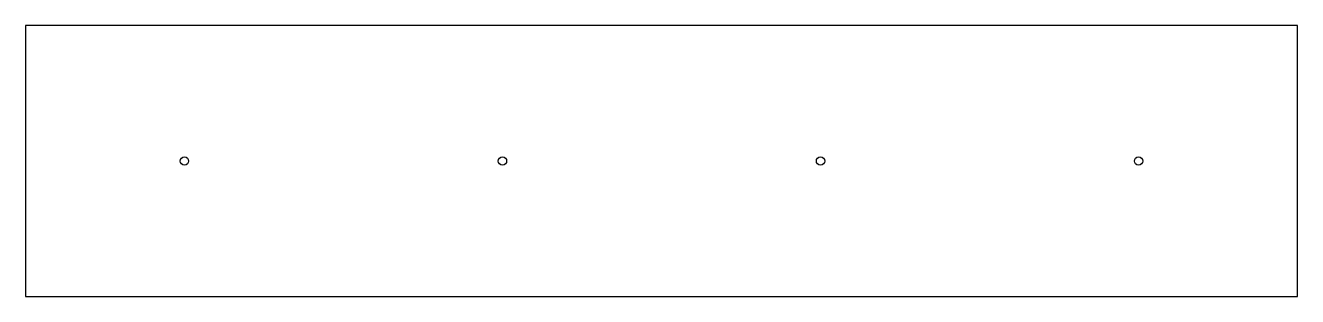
# Model space of a CAD drawing. Header units: inches. Extents: x -6 to 6, y -1.3 to 1.3.
import ezdxf

# ---------------------------------------------------------------- set-up
doc = ezdxf.new("R2010")
doc.units = ezdxf.units.IN
doc.header["$MEASUREMENT"] = 0

msp = doc.modelspace()

# ---------------------------------------------------------------- linework, layer by layer
at = {"color": 7, "linetype": 'Continuous', "lineweight": 25}
for p, q in [((-6, 1.28), (-6, -1.28)), ((6, 1.28), (-6, 1.28)), ((6, -1.28), (6, 1.28)), ((-6, -1.28), (6, -1.28))]:
    msp.add_line(p, q, dxfattribs=at)
for centre in [(-4.5, 0), (-1.5, 0), (1.5, 0), (4.5, 0)]:
    msp.add_circle(centre, 0.0394, dxfattribs=at)

doc.saveas('drawing.dxf')
